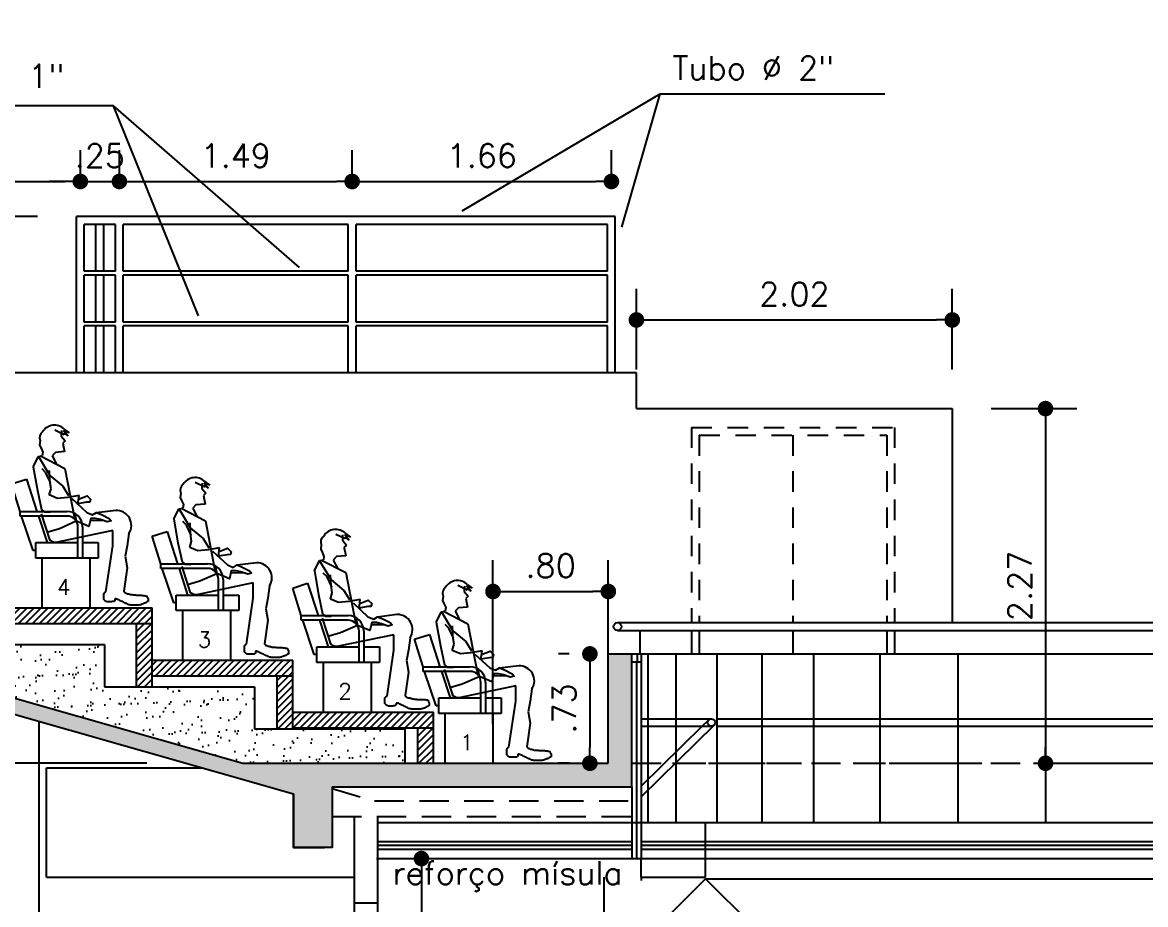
# Model space of a CAD drawing. Extents: x -14 to 107, y -33 to 53.
# Drawn here: x 24.42 to 31.61, y -17.72 to -12.07 of the extents above; entities that cross this region are included whole.
import ezdxf
from ezdxf.enums import TextEntityAlignment as Align

# ---------------------------------------------------------------- set-up
doc = ezdxf.new("R2010")
doc.units = 0
doc.header["$LTSCALE"] = 1.5
doc.header["$MEASUREMENT"] = 0
doc.linetypes.add('HIDDEN', pattern=[0.375, 0.25, -0.125])
doc.layers.get('0').update_dxf_attribs({"linetype": 'CONTINUOUS'})
doc.layers.get('DEFPOINTS').update_dxf_attribs({"linetype": 'CONTINUOUS'})
for name, color, linetype in [('A-ESTRUTURA', 4, 'CONTINUOUS'), ('A-MOBILIA', 1, 'CONTINUOUS'), ('A-PAREDE', 3, 'CONTINUOUS'), ('CARIMBO', 7, 'CONTINUOUS'), ('COTAS', 1, 'CONTINUOUS'), ('HACHURA1', 1, 'CONTINUOUS'), ('N-LNHVISTA', 2, 'CONTINUOUS'), ('N-NOTACOES', 7, 'CONTINUOUS'), ('N-PROJEÇÃO', 1, 'HIDDEN'), ('N-TEXTO', 2, 'CONTINUOUS'), ('P-PESSOA', 7, 'CONTINUOUS'), ('SOLID', 253, 'CONTINUOUS')]:
    doc.layers.add(name, color=color, linetype=linetype)
doc.styles.add('COTA', font='romans.shx')
doc.styles.add('REGUA-080', font='simplex', dxfattribs={"height": 0.15})
doc.styles.add('ROMANS', font='romans')
doc.dimstyles.new('DG060-1', dxfattribs={"dimscale": 0.1, "dimtxt": 1.5, "dimasz": 1, "dimexe": 2, "dimexo": 2.5, "dimgap": 0.9, "dimtad": 1, "dimzin": 4, "dimtxsty": 'COTA', "dimblk": 'DOT', "dimblk1": 'DOT', "dimblk2": 'DOT', "dimsah": 1, "dimcen": 0.09, "dimclrd": 1, "dimclre": 1, "dimclrt": 2, "dimazin": 3, "dimtfac": 1, "dimtdec": 4, "dimtix": 1, "dimtmove": 0, "dimatfit": 3, "dimtvp": 2, "dimtolj": 1, "dimtzin": 0})
pattern_1 = [(45, (7.375176, -43.08307), (-0.02245064, 0.02245064), [])]

# ---------------------------------------------------------------- blocks, each defined once
blk = doc.blocks.new('PESSOA')
at = {"layer": 'A-MOBILIA'}
for p, q in [((-0.9738, 0.7935), (-0.8786, 0.8244)), ((-0.9196, 0.6179), (-0.9738, 0.7935)), ((-0.8786, 0.8244), (-0.8117, 0.6179)), ((-0.9196, 0.5879), (-0.9196, 0.6179)), ((-0.9196, 0.6179), (-0.6196, 0.6179)), ((-0.6196, 0.5879), (-0.9196, 0.5879)), ((-0.8363, 0.3679), (-0.9096, 0.5879)), ((-0.5496, 0.3179), (-0.5496, 0.5179)), ((-0.5196, 0.5179), (-0.5196, 0.3179)), ((-0.8196, 0.3679), (-0.8363, 0.3679)), ((-0.8196, 0.4179), (-0.5496, 0.4179)), ((-0.8196, 0.3179), (-0.8196, 0.4179)), ((-0.5196, 0.4179), (-0.4196, 0.4179)), ((-0.4196, 0.4179), (-0.4196, 0.3179)), ((-0.4196, 0.3179), (-0.8196, 0.3179)), ((-0.7803, 0.3179), (-0.7803, 0)), ((-0.4721, 0.3179), (-0.4721, 0))]:
    blk.add_line(p, q, dxfattribs=at)
at = {"layer": 'A-MOBILIA', "extrusion": (5.54832e-28, 1, 0)}
for p, q in [((-0.802, 0.5879), (-0.7469, 0.4179)), ((-0.7851, 0.601), (-0.73, 0.431))]:
    blk.add_line(p, q, dxfattribs=at)
at = {"layer": 'A-MOBILIA'}
for radius in [0.1, 0.07]:
    blk.add_arc((-0.6196, 0.5179), radius, 0, 90, dxfattribs=at)
at = {"layer": 'P-PESSOA'}
for p, q in [((-0.6371, 1.1081), (-0.6977, 1.1376)), ((-0.6045, 1.1202), (-0.6416, 1.1361)), ((-0.6416, 1.1361), (-0.6128, 1.1013)), ((-0.6371, 1.144), (-0.6045, 1.1202)), ((-0.6128, 1.1013), (-0.6371, 1.1202)), ((-0.6371, 1.1202), (-0.6371, 1.1081)), ((-0.6414, 1.0315), (-0.635, 1.0001)), ((-0.8352, 0.9031), (-0.8026, 0.9692)), ((-0.8026, 0.9692), (-0.7782, 0.9741)), ((-0.7892, 0.9732), (-0.6332, 0.8928)), ((-0.7743, 0.9963), (-0.7782, 0.9741)), ((-0.7147, 0.9728), (-0.6873, 0.9207)), ((-0.635, 1.0001), (-0.6936, 0.9952)), ((-0.6332, 0.8928), (-0.5697, 0.5631)), ((-0.5701, 0.6054), (-0.5602, 0.5542)), ((-0.3069, 0.6241), (-0.4309, 0.6082)), ((-0.3867, 0.559), (-0.4713, 0.5578)), ((-0.3267, 0.4949), (-0.6801, 0.4211))]:
    blk.add_line(p, q, dxfattribs=at)
at = {"layer": 'P-PESSOA', "linetype": 'CONTINUOUS'}
for p, q in [((-0.655, 1.1345), (-0.6564, 1.1)), ((-0.6564, 1.1), (-0.6304, 1.069)), ((-0.6304, 1.069), (-0.6463, 1.0544)), ((-0.6463, 1.0544), (-0.6413, 1.0313)), ((-0.6936, 0.9952), (-0.7147, 0.9728)), ((-0.8352, 0.9031), (-0.8091, 0.7517)), ((-0.7547, 0.8648), (-0.7787, 0.8891)), ((-0.7245, 0.8016), (-0.7547, 0.8648)), ((-0.7288, 0.8109), (-0.7318, 0.8795)), ((-0.7214, 0.763), (-0.7288, 0.8109)), ((-0.8091, 0.7517), (-0.7828, 0.6295)), ((-0.7334, 0.7226), (-0.7214, 0.763)), ((-0.6811, 0.7009), (-0.7334, 0.7226)), ((-0.5421, 0.7197), (-0.6146, 0.7075)), ((-0.5496, 0.6624), (-0.5421, 0.7197)), ((-0.6146, 0.7075), (-0.6811, 0.7009)), ((-0.7828, 0.6295), (-0.7657, 0.6143)), ((-0.7657, 0.6143), (-0.7274, 0.6121)), ((-0.6684, 0.5066), (-0.7485, 0.4828)), ((-0.5602, 0.5542), (-0.6684, 0.5066)), ((-0.3267, 0.3967), (-0.3267, 0.4949)), ((-0.2224, 0.4758), (-0.2334, 0.3967)), ((-0.3702, 0.1028), (-0.3267, 0.3967)), ((-0.2334, 0.3967), (-0.246, 0.3302)), ((-0.246, 0.3302), (-0.2334, 0.2564)), ((-0.2334, 0.2564), (-0.2546, 0.1062)), ((-0.3839, 0.0544), (-0.3839, 0.0903)), ((-0.3839, 0.0903), (-0.3821, 0.0903)), ((-0.3821, 0.0938), (-0.3803, 0.0956)), ((-0.3821, 0.0903), (-0.3821, 0.0938)), ((-0.3803, 0.0956), (-0.3785, 0.0974)), ((-0.3785, 0.0974), (-0.3767, 0.0992)), ((-0.3767, 0.0992), (-0.3767, 0.101)), ((-0.3767, 0.101), (-0.3749, 0.101)), ((-0.3749, 0.101), (-0.3749, 0.1028)), ((-0.3749, 0.1028), (-0.3702, 0.1028)), ((-0.3713, 0.1064), (-0.3695, 0.1064)), ((-0.2546, 0.1062), (-0.2546, 0.1028)), ((-0.2546, 0.1028), (-0.2511, 0.1028)), ((-0.2511, 0.1028), (-0.2511, 0.0992)), ((-0.2511, 0.0992), (-0.2475, 0.0992)), ((-0.2475, 0.0992), (-0.2475, 0.0974)), ((-0.2475, 0.0974), (-0.2457, 0.0974)), ((-0.2457, 0.0974), (-0.2457, 0.0956)), ((-0.2457, 0.0956), (-0.2439, 0.0956)), ((-0.2439, 0.0956), (-0.2421, 0.0938)), ((-0.2421, 0.0938), (-0.2385, 0.0938)), ((-0.2385, 0.0938), (-0.2367, 0.0921)), ((-0.2367, 0.0921), (-0.2349, 0.0921)), ((-0.2349, 0.0921), (-0.2331, 0.0903)), ((-0.2331, 0.0903), (-0.2223, 0.0903)), ((-0.2223, 0.0903), (-0.2223, 0.0885)), ((-0.2223, 0.0885), (-0.2152, 0.0885)), ((-0.2152, 0.0885), (-0.2152, 0.0867)), ((-0.2152, 0.0867), (-0.2098, 0.0867)), ((-0.2098, 0.0867), (-0.208, 0.0849)), ((-0.208, 0.0849), (-0.199, 0.0849)), ((-0.199, 0.0849), (-0.1972, 0.0831)), ((-0.1972, 0.0831), (-0.1811, 0.0831)), ((-0.1811, 0.0831), (-0.1775, 0.0813)), ((-0.1775, 0.0813), (-0.1398, 0.0813)), ((-0.1398, 0.0813), (-0.138, 0.0795)), ((-0.138, 0.0795), (-0.1236, 0.0795)), ((-0.1236, 0.0795), (-0.1218, 0.0777)), ((-0.1218, 0.0777), (-0.1093, 0.0777)), ((-0.1093, 0.0777), (-0.1075, 0.0759)), ((-0.1075, 0.0759), (-0.1075, 0.0705)), ((-0.3821, 0.0544), (-0.3839, 0.0544)), ((-0.3821, 0.0526), (-0.3821, 0.0544)), ((-0.3803, 0.0508), (-0.3821, 0.0526)), ((-0.3785, 0.049), (-0.3803, 0.0508)), ((-0.3767, 0.0472), (-0.3785, 0.049)), ((-0.3749, 0.0454), (-0.3767, 0.0472)), ((-0.3749, 0.0436), (-0.3749, 0.0454)), ((-0.3731, 0.0436), (-0.3749, 0.0436)), ((-0.3713, 0.0418), (-0.3731, 0.0436)), ((-0.3677, 0.0418), (-0.3713, 0.0418)), ((-0.3677, 0.04), (-0.3677, 0.0418)), ((-0.3659, 0.04), (-0.3677, 0.04)), ((-0.3641, 0.0382), (-0.3659, 0.04)), ((-0.3318, 0.0382), (-0.3641, 0.0382)), ((-0.33, 0.04), (-0.3318, 0.0382)), ((-0.3193, 0.04), (-0.33, 0.04)), ((-0.3175, 0.0418), (-0.3193, 0.0418)), ((-0.3193, 0.0418), (-0.3193, 0.04)), ((-0.3157, 0.0436), (-0.3175, 0.0436)), ((-0.3175, 0.0436), (-0.3175, 0.0418)), ((-0.3139, 0.0454), (-0.3157, 0.0436)), ((-0.3121, 0.0454), (-0.3139, 0.0454)), ((-0.3049, 0.058), (-0.3121, 0.058)), ((-0.3121, 0.058), (-0.3121, 0.0454)), ((-0.3049, 0.0562), (-0.3049, 0.058)), ((-0.2995, 0.0562), (-0.3049, 0.0562)), ((-0.2977, 0.0544), (-0.2995, 0.0562)), ((-0.2941, 0.0544), (-0.2977, 0.0544)), ((-0.2923, 0.0526), (-0.2941, 0.0544)), ((-0.2905, 0.0526), (-0.2923, 0.0526)), ((-0.2905, 0.0508), (-0.2905, 0.0526)), ((-0.2852, 0.0508), (-0.2905, 0.0508)), ((-0.2852, 0.0472), (-0.2852, 0.0508)), ((-0.2798, 0.0472), (-0.2852, 0.0472)), ((-0.2798, 0.0454), (-0.2798, 0.0472)), ((-0.2762, 0.0436), (-0.2798, 0.0454)), ((-0.2726, 0.0436), (-0.2762, 0.0436)), ((-0.2708, 0.0418), (-0.2726, 0.0436)), ((-0.2672, 0.0418), (-0.2708, 0.0418)), ((-0.2654, 0.04), (-0.2672, 0.0418)), ((-0.2618, 0.04), (-0.2654, 0.04)), ((-0.2618, 0.0382), (-0.2618, 0.04)), ((-0.26, 0.0364), (-0.2618, 0.0382)), ((-0.2582, 0.0364), (-0.26, 0.0364)), ((-0.2564, 0.0347), (-0.2582, 0.0364)), ((-0.2546, 0.0347), (-0.2564, 0.0347)), ((-0.2529, 0.0329), (-0.2546, 0.0347)), ((-0.2511, 0.0329), (-0.2529, 0.0329)), ((-0.2493, 0.0311), (-0.2511, 0.0329)), ((-0.2475, 0.0311), (-0.2493, 0.0311)), ((-0.2457, 0.0293), (-0.2475, 0.0311)), ((-0.2439, 0.0293), (-0.2457, 0.0293)), ((-0.2403, 0.0275), (-0.2439, 0.0293)), ((-0.2367, 0.0275), (-0.2403, 0.0275)), ((-0.2367, 0.0257), (-0.2367, 0.0275)), ((-0.2349, 0.0239), (-0.2367, 0.0257)), ((-0.2295, 0.0239), (-0.2349, 0.0239)), ((-0.2295, 0.0221), (-0.2295, 0.0239)), ((-0.2277, 0.0221), (-0.2295, 0.0221)), ((-0.2259, 0.0203), (-0.2277, 0.0221)), ((-0.2152, 0.0203), (-0.2259, 0.0203)), ((-0.2152, 0.0185), (-0.2152, 0.0203)), ((-0.1541, 0.0185), (-0.2152, 0.0185)), ((-0.1523, 0.0203), (-0.1541, 0.0185)), ((-0.1434, 0.0203), (-0.1523, 0.0203)), ((-0.1416, 0.0221), (-0.1434, 0.0203)), ((-0.138, 0.0239), (-0.1416, 0.0221)), ((-0.1362, 0.0239), (-0.138, 0.0239)), ((-0.1344, 0.0257), (-0.1362, 0.0239)), ((-0.1308, 0.0257), (-0.1344, 0.0257)), ((-0.1272, 0.0275), (-0.1308, 0.0257)), ((-0.1254, 0.0293), (-0.1272, 0.0275)), ((-0.1218, 0.0293), (-0.1254, 0.0293)), ((-0.12, 0.0311), (-0.1218, 0.0293)), ((-0.1164, 0.0311), (-0.12, 0.0311)), ((-0.1146, 0.0329), (-0.1164, 0.0311)), ((-0.1111, 0.0347), (-0.1146, 0.0347)), ((-0.1146, 0.0347), (-0.1146, 0.0329)), ((-0.1093, 0.0364), (-0.1111, 0.0347)), ((-0.1075, 0.0364), (-0.1093, 0.0364)), ((-0.1075, 0.0705), (-0.1057, 0.0687)), ((-0.1057, 0.04), (-0.1075, 0.0382)), ((-0.1075, 0.0382), (-0.1075, 0.0364)), ((-0.1057, 0.0687), (-0.1057, 0.0651)), ((-0.1057, 0.0651), (-0.1039, 0.0651)), ((-0.1021, 0.04), (-0.1057, 0.04)), ((-0.1039, 0.0651), (-0.1039, 0.0634)), ((-0.1039, 0.0634), (-0.1021, 0.0634)), ((-0.1021, 0.0634), (-0.1021, 0.0598)), ((-0.1021, 0.0598), (-0.1003, 0.0598)), ((-0.1003, 0.0418), (-0.1021, 0.04)), ((-0.1003, 0.0598), (-0.1003, 0.0418))]:
    blk.add_line(p, q, dxfattribs=at)
for points in [[(-0.7912, 1.0705), (-0.7946, 1.0418), (-0.7857, 1.0233), (-0.7743, 0.9963)], [(-0.8017, 0.9683), (-0.7287, 0.8466), (-0.6469, 0.7789), (-0.6105, 0.7204)], [(-0.5882, 0.6993), (-0.4926, 0.61), (-0.4552, 0.595), (-0.4306, 0.61), (-0.3932, 0.595), (-0.3499, 0.5727), (-0.3373, 0.5581), (-0.3622, 0.5508), (-0.4058, 0.5654), (-0.4368, 0.5727), (-0.4677, 0.5727), (-0.48, 0.5212), (-0.5637, 0.5567)], [(-0.5453, 0.6953), (-0.4911, 0.7171), (-0.4682, 0.6952), (-0.4735, 0.6766), (-0.4936, 0.6758), (-0.5492, 0.6662)]]:
    blk.add_lwpolyline(points, dxfattribs=at)
at = {"layer": 'P-PESSOA'}
for centre, radius, start, end in [((-0.6996, 1.0798), 0.0897, 45.78725, 148.45593), ((-0.7471, 1.0888), 0.0477, 127.33988, 202.51266), ((-0.3037, 0.5277), 0.0964, 327.44346, 91.88895), ((-0.6861, 0.499), 0.0783, 232.65661, 276.79738), ((-0.7337, 0.5428), 0.133, 293.60802, 293.75016)]:
    blk.add_arc(centre, radius, start, end, dxfattribs=at)
blk = doc.blocks.new('DOT')
at = {"color": 0, "linetype": 'BYBLOCK'}
blk.add_line((-0.5, 0), (-1, 0), dxfattribs=at)
at = {"color": 0, "linetype": 'BYBLOCK', "const_width": 0.5}
blk.add_lwpolyline([(-0.25, 0, 1), (0.25, 0, 1)], format="xyb", close=True, dxfattribs=at)
blk = doc.blocks.new('*D31')
at = {"color": 1, "linetype": 'BYBLOCK'}
for p, q in [((14.9071, -12.1208), (15.1604, -12.1208)), ((14.9604, -12.2208), (14.9604, -16.7124)), ((25.2149, -16.8124), (14.7604, -16.8124))]:
    blk.add_line(p, q, dxfattribs=at)
at = {"layer": 'DEFPOINTS', "color": 0, "linetype": 'BYBLOCK'}
for p in [(14.6571, -12.1208), (14.9604, -16.8124), (25.4649, -16.8124)]:
    blk.add_point(p, dxfattribs=at)
at = {"color": 1, "linetype": 'BYBLOCK', "xscale": 0.1, "yscale": 0.1, "zscale": 0.1}
for p, rotation in [((14.9604, -12.1208), 90), ((14.9604, -16.8124), 270)]:
    blk.add_blockref('DOT', p, dxfattribs=dict(at, rotation=rotation))
at = {"color": 2, "linetype": 'BYBLOCK', "insert": (14.7954, -14.4666), "char_height": 0.15, "attachment_point": 5, "rotation": 90, "style": 'COTA'}
blk.add_mtext('\\A1;4.69', dxfattribs=at)
blk = doc.blocks.new('_DOT')
at = {"color": 0, "linetype": 'BYBLOCK'}
blk.add_line((-0.5, 0), (-1, 0), dxfattribs=at)
at = {"color": 0, "linetype": 'BYBLOCK', "const_width": 0.5}
blk.add_lwpolyline([(-0.25, 0, 1), (0.25, 0, 1)], format="xyb", close=True, dxfattribs=at)
blk = doc.blocks.new('N-1903')
at = {"layer": 'N-NOTACOES', "color": 1}
for p, q in [((0.012546, 0.005615), (0, 0.005615)), ((0, 0.005615), (0, 0.003)), ((-0.003, 0.003), (0.003, 0.003)), ((0, 0), (-0.003, 0.003)), ((0.003, 0.003), (0, 0))]:
    blk.add_line(p, q, dxfattribs=at)
at = {"layer": 'N-NOTACOES', "color": 2, "style": 'ROMANS'}
blk.add_attdef('COTAC', text='', height=0.002, dxfattribs=at).set_placement((0.007851, 0.006908), align=Align.MIDDLE)
blk = doc.blocks.new('*D44')
at = {"color": 1, "linetype": 'BYBLOCK'}
for p, q in [((22.1731, -13.2592), (22.1731, -12.8886)), ((24.7888, -13.0633), (24.7888, -12.8886)), ((22.2731, -13.0886), (24.6888, -13.0886))]:
    blk.add_line(p, q, dxfattribs=at)
at = {"layer": 'DEFPOINTS', "color": 0, "linetype": 'BYBLOCK'}
for p in [(24.7888, -13.0886), (24.7888, -13.3133), (22.1731, -13.5092)]:
    blk.add_point(p, dxfattribs=at)
at = {"color": 1, "linetype": 'BYBLOCK', "xscale": 0.1, "yscale": 0.1, "zscale": 0.1, "rotation": 180}
blk.add_blockref('DOT', (22.1731, -13.0886), dxfattribs=at)
at = {"color": 1, "linetype": 'BYBLOCK', "xscale": 0.1, "yscale": 0.1, "zscale": 0.1}
blk.add_blockref('DOT', (24.7888, -13.0886), dxfattribs=at)
at = {"color": 2, "linetype": 'BYBLOCK', "insert": (23.481, -12.9236), "char_height": 0.15, "attachment_point": 5, "style": 'COTA'}
blk.add_mtext('\\A1;2.62', dxfattribs=at)
blk = doc.blocks.new('*D45')
at = {"color": 1, "linetype": 'BYBLOCK'}
for p, q in [((25.0388, -13.1133), (25.0388, -12.8886)), ((24.6888, -13.0886), (24.5888, -13.0886)), ((24.7888, -13.0886), (25.0388, -13.0886)), ((25.1388, -13.0886), (25.2388, -13.0886))]:
    blk.add_line(p, q, dxfattribs=at)
at = {"layer": 'DEFPOINTS', "color": 0, "linetype": 'BYBLOCK'}
for p in [(25.0388, -13.0886), (24.7888, -13.3133), (25.0388, -13.3633)]:
    blk.add_point(p, dxfattribs=at)
at = {"color": 1, "linetype": 'BYBLOCK', "xscale": 0.1, "yscale": 0.1, "zscale": 0.1}
blk.add_blockref('DOT', (24.7888, -13.0886), dxfattribs=at)
at = {"color": 1, "linetype": 'BYBLOCK', "xscale": 0.1, "yscale": 0.1, "zscale": 0.1, "rotation": 180}
blk.add_blockref('DOT', (25.0388, -13.0886), dxfattribs=at)
at = {"color": 2, "linetype": 'BYBLOCK', "insert": (24.9138, -12.9236), "char_height": 0.15, "attachment_point": 5, "style": 'COTA'}
blk.add_mtext('\\A1;.25', dxfattribs=at)
blk = doc.blocks.new('*D46')
at = {"color": 1, "linetype": 'BYBLOCK'}
for p, q in [((26.5288, -13.1133), (26.5288, -12.8886)), ((25.1388, -13.0886), (26.4288, -13.0886))]:
    blk.add_line(p, q, dxfattribs=at)
at = {"layer": 'DEFPOINTS', "color": 0, "linetype": 'BYBLOCK'}
for p in [(26.5288, -13.0886), (25.0388, -13.3633), (26.5288, -13.3633)]:
    blk.add_point(p, dxfattribs=at)
at = {"color": 1, "linetype": 'BYBLOCK', "xscale": 0.1, "yscale": 0.1, "zscale": 0.1, "rotation": 180}
blk.add_blockref('DOT', (25.0388, -13.0886), dxfattribs=at)
at = {"color": 1, "linetype": 'BYBLOCK', "xscale": 0.1, "yscale": 0.1, "zscale": 0.1}
blk.add_blockref('DOT', (26.5288, -13.0886), dxfattribs=at)
at = {"color": 2, "linetype": 'BYBLOCK', "insert": (25.7838, -12.9236), "char_height": 0.15, "attachment_point": 5, "style": 'COTA'}
blk.add_mtext('\\A1;1.49', dxfattribs=at)
blk = doc.blocks.new('*D47')
at = {"color": 1, "linetype": 'BYBLOCK'}
for p, q in [((28.1888, -13.0633), (28.1888, -12.8886)), ((26.6288, -13.0886), (28.0888, -13.0886))]:
    blk.add_line(p, q, dxfattribs=at)
at = {"layer": 'DEFPOINTS', "color": 0, "linetype": 'BYBLOCK'}
for p in [(28.1888, -13.0886), (26.5288, -13.3633), (28.1888, -13.3133)]:
    blk.add_point(p, dxfattribs=at)
at = {"color": 1, "linetype": 'BYBLOCK', "xscale": 0.1, "yscale": 0.1, "zscale": 0.1, "rotation": 180}
blk.add_blockref('DOT', (26.5288, -13.0886), dxfattribs=at)
at = {"color": 1, "linetype": 'BYBLOCK', "xscale": 0.1, "yscale": 0.1, "zscale": 0.1}
blk.add_blockref('DOT', (28.1888, -13.0886), dxfattribs=at)
at = {"color": 2, "linetype": 'BYBLOCK', "insert": (27.3588, -12.9236), "char_height": 0.15, "attachment_point": 5, "style": 'COTA'}
blk.add_mtext('\\A1;1.66', dxfattribs=at)
blk = doc.blocks.new('*D48')
at = {"color": 1, "linetype": 'BYBLOCK'}
for p, q in [((24.5138, -13.3133), (23.9831, -13.3133)), ((24.1831, -13.4133), (24.1831, -14.2133)), ((24.5138, -14.3133), (23.9831, -14.3133))]:
    blk.add_line(p, q, dxfattribs=at)
at = {"layer": 'DEFPOINTS', "color": 0, "linetype": 'BYBLOCK'}
for p in [(24.7638, -13.3133), (24.1831, -14.3133), (24.7638, -14.3133)]:
    blk.add_point(p, dxfattribs=at)
at = {"color": 1, "linetype": 'BYBLOCK', "xscale": 0.1, "yscale": 0.1, "zscale": 0.1}
for p, rotation in [((24.1831, -13.3133), 90), ((24.1831, -14.3133), 270)]:
    blk.add_blockref('DOT', p, dxfattribs=dict(at, rotation=rotation))
at = {"color": 2, "linetype": 'BYBLOCK', "insert": (24.0181, -13.8133), "char_height": 0.15, "attachment_point": 5, "rotation": 90, "style": 'COTA'}
blk.add_mtext('\\A1;1.00', dxfattribs=at)
blk = doc.blocks.new('*D49')
at = {"color": 1, "linetype": 'BYBLOCK'}
for p, q in [((28.3488, -14.2924), (28.3488, -13.7748)), ((30.3709, -14.2924), (30.3709, -13.7748)), ((28.4488, -13.9748), (30.2709, -13.9748))]:
    blk.add_line(p, q, dxfattribs=at)
at = {"layer": 'DEFPOINTS', "color": 0, "linetype": 'BYBLOCK'}
for p in [(30.3709, -13.9748), (28.3488, -14.5424), (30.3709, -14.5424)]:
    blk.add_point(p, dxfattribs=at)
at = {"color": 1, "linetype": 'BYBLOCK', "xscale": 0.1, "yscale": 0.1, "zscale": 0.1, "rotation": 180}
blk.add_blockref('DOT', (28.3488, -13.9748), dxfattribs=at)
at = {"color": 1, "linetype": 'BYBLOCK', "xscale": 0.1, "yscale": 0.1, "zscale": 0.1}
blk.add_blockref('DOT', (30.3709, -13.9748), dxfattribs=at)
at = {"color": 2, "linetype": 'BYBLOCK', "insert": (29.3599, -13.8098), "char_height": 0.15, "attachment_point": 5, "style": 'COTA'}
blk.add_mtext('\\A1;2.02', dxfattribs=at)
blk = doc.blocks.new('*D50')
at = {"color": 1, "linetype": 'BYBLOCK'}
for p, q in [((30.6209, -14.5424), (31.1679, -14.5424)), ((30.9679, -14.6424), (30.9679, -16.7124)), ((30.8907, -16.8124), (31.1679, -16.8124))]:
    blk.add_line(p, q, dxfattribs=at)
at = {"layer": 'DEFPOINTS', "color": 0, "linetype": 'BYBLOCK'}
for p in [(30.3709, -14.5424), (30.6407, -16.8124), (30.9679, -16.8124)]:
    blk.add_point(p, dxfattribs=at)
at = {"color": 1, "linetype": 'BYBLOCK', "xscale": 0.1, "yscale": 0.1, "zscale": 0.1}
for p, rotation in [((30.9679, -14.5424), 90), ((30.9679, -16.8124), 270)]:
    blk.add_blockref('DOT', p, dxfattribs=dict(at, rotation=rotation))
at = {"color": 2, "linetype": 'BYBLOCK', "insert": (30.8029, -15.6774), "char_height": 0.15, "attachment_point": 5, "rotation": 90, "style": 'COTA'}
blk.add_mtext('\\A1;2.27', dxfattribs=at)
blk = doc.blocks.new('*D57')
at = {"color": 1, "linetype": 'BYBLOCK'}
for p, q in [((26.9431, -17.4224), (27.4302, -17.4224)), ((27.2302, -17.5224), (27.2302, -19.8524)), ((26.9431, -19.9524), (27.4302, -19.9524))]:
    blk.add_line(p, q, dxfattribs=at)
at = {"layer": 'DEFPOINTS', "color": 0, "linetype": 'BYBLOCK'}
for p in [(26.6931, -17.4224), (26.6931, -19.9524), (27.2302, -19.9524)]:
    blk.add_point(p, dxfattribs=at)
at = {"color": 1, "linetype": 'BYBLOCK', "xscale": 0.1, "yscale": 0.1, "zscale": 0.1}
for p, rotation in [((27.2302, -17.4224), 90), ((27.2302, -19.9524), 270)]:
    blk.add_blockref('DOT', p, dxfattribs=dict(at, rotation=rotation))
at = {"color": 2, "linetype": 'BYBLOCK', "insert": (27.0652, -18.6874), "char_height": 0.15, "attachment_point": 5, "rotation": 90, "style": 'COTA'}
blk.add_mtext('\\A1;2.53', dxfattribs=at)
blk = doc.blocks.new('*D80')
at = {"color": 1, "linetype": 'BYBLOCK'}
for p, q in [((27.4305, -16.5624), (27.4305, -15.5129)), ((28.1688, -16.5624), (28.1688, -15.5129)), ((27.5305, -15.7129), (28.0688, -15.7129))]:
    blk.add_line(p, q, dxfattribs=at)
at = {"layer": 'DEFPOINTS', "color": 0, "linetype": 'BYBLOCK'}
for p in [(28.1688, -15.7129), (27.4305, -16.8124), (28.1688, -16.8124)]:
    blk.add_point(p, dxfattribs=at)
at = {"color": 1, "linetype": 'BYBLOCK', "xscale": 0.1, "yscale": 0.1, "zscale": 0.1, "rotation": 180}
blk.add_blockref('DOT', (27.4305, -15.7129), dxfattribs=at)
at = {"color": 1, "linetype": 'BYBLOCK', "xscale": 0.1, "yscale": 0.1, "zscale": 0.1}
blk.add_blockref('DOT', (28.1688, -15.7129), dxfattribs=at)
at = {"color": 2, "linetype": 'BYBLOCK', "insert": (27.7997, -15.5479), "char_height": 0.15, "attachment_point": 5, "style": 'COTA'}
blk.add_mtext('\\A1;.80', dxfattribs=at)
blk = doc.blocks.new('*D81')
at = {"color": 1, "linetype": 'BYBLOCK'}
for p, q in [((27.9188, -16.1124), (27.8508, -16.1124)), ((28.0508, -16.2124), (28.0508, -16.7124)), ((27.9188, -16.8124), (27.8508, -16.8124))]:
    blk.add_line(p, q, dxfattribs=at)
at = {"layer": 'DEFPOINTS', "color": 0, "linetype": 'BYBLOCK'}
for p in [(28.1688, -16.1124), (28.0508, -16.8124), (28.1688, -16.8124)]:
    blk.add_point(p, dxfattribs=at)
at = {"color": 1, "linetype": 'BYBLOCK', "xscale": 0.1, "yscale": 0.1, "zscale": 0.1}
for p, rotation in [((28.0508, -16.1124), 90), ((28.0508, -16.8124), 270)]:
    blk.add_blockref('DOT', p, dxfattribs=dict(at, rotation=rotation))
at = {"color": 2, "linetype": 'BYBLOCK', "insert": (27.8858, -16.4624), "char_height": 0.15, "attachment_point": 5, "rotation": 90, "style": 'COTA'}
blk.add_mtext('\\A1;.73', dxfattribs=at)

msp = doc.modelspace()

# ---------------------------------------------------------------- hatches: boundary and pattern name
at = {"layer": 'HACHURA1'}
h = msp.add_hatch(dxfattribs=at)
h.set_pattern_fill('AR-SAND', scale=0.003, angle=45, style=0)
h.set_pattern_definition([(82.5, (7.37518, -43.08307), (-0.1072144, 0.10042605), [0, -0.115824, 0, -0.12954, 0, -0.123825]), (52.5, (7.37518, -43.08307), (-0.0567033, 0.2474199), [0, -0.062484, 0, -0.104394, 0, -0.040005]), (12.5, (7.3089, -43.14935), (0.16748995, 0.1680997), [0, -0.0381, 0, -0.13716, 0, -0.17907]), (2.5, (7.3089, -43.14935), (0.1146843, 0.2092652), [0, -0.01905, 0, -0.089916, 0, -0.10287])])
h.paths.add_polyline_path([(24.9428, -16.3224), (24.9428, -16.0524), (23.9815, -16.0524), (23.9815, -15.7624), (23.0203, -15.7624), (23.0203, -15.3324), (22.1731, -15.3324), (22.1731, -15.7703), (25.8298, -16.8124), (26.8659, -16.8124), (26.8659, -16.5924), (25.9042, -16.5924), (25.9042, -16.3224)])
h = msp.add_hatch(dxfattribs=at)
h.set_pattern_fill('ANSI31', color=256, scale=0.01, style=0)
h.set_pattern_definition(pattern_1)
h.paths.add_polyline_path([(24.3489, -15.4787), (23.4489, -15.4787), (23.4489, -15.5787), (24.3489, -15.5787)])
h.paths.add_polyline_path([(24.3489, -15.5787), (24.2489, -15.5787), (24.2489, -16.0524), (24.3489, -16.0524)])
h.paths.add_polyline_path([(25.2489, -15.8179), (24.3489, -15.8179), (24.3489, -15.9179), (25.2489, -15.9179)])
h.paths.add_polyline_path([(25.2489, -15.9179), (25.1489, -15.9179), (25.1489, -16.3224), (25.2489, -16.3224)])
h = msp.add_hatch(dxfattribs=at)
h.set_pattern_fill('ANSI31', color=256, scale=0.01, style=0)
h.set_pattern_definition(pattern_1)
h.paths.add_polyline_path([(26.1489, -16.1533), (25.2489, -16.1533), (25.2489, -16.2533), (26.1489, -16.2533)])
h.paths.add_polyline_path([(26.1489, -16.2533), (26.0489, -16.2533), (26.0489, -16.5924), (26.1489, -16.5924)])
h.paths.add_polyline_path([(27.0489, -16.4848), (26.1489, -16.4848), (26.1489, -16.5848), (27.0489, -16.5848)])
h.paths.add_polyline_path([(27.0489, -16.5848), (26.9489, -16.5848), (26.9489, -16.8124), (27.0489, -16.8124)])
at = {"layer": 'SOLID'}
msp.add_hatch(color=256, dxfattribs=at).paths.add_polyline_path([(26.4002, -16.9624), (28.3188, -16.9624), (28.3188, -16.1124), (28.1688, -16.1124), (28.1688, -16.8124), (25.8298, -16.8124), (22.1731, -15.7703), (22.1731, -16.0224), (22.2724, -16.0224), (22.2724, -15.9025), (26.1524, -17.0083), (26.1524, -17.3524), (26.4002, -17.3524)])

# ---------------------------------------------------------------- linework, layer by layer
at = {"layer": 'A-ESTRUTURA'}
for p, q in [((21.9174, -15.6974), (25.8298, -16.8124)), ((22.2724, -15.9025), (26.1524, -17.0083)), ((23.9815, -16.0524), (24.9428, -16.0524)), ((24.9428, -16.0524), (24.9428, -16.3224)), ((28.1688, -16.1124), (28.3188, -16.1124)), ((28.1688, -16.8124), (28.1688, -16.1124)), ((28.3188, -16.9624), (28.3188, -16.1124)), ((24.9428, -16.3224), (25.9042, -16.3224)), ((25.9042, -16.3224), (25.9042, -16.5924)), ((25.9042, -16.5924), (26.8659, -16.5924)), ((26.8659, -16.5924), (26.8659, -16.8124)), ((25.8298, -16.8124), (28.1688, -16.8124)), ((26.4002, -16.9624), (28.3188, -16.9624)), ((26.1524, -17.0083), (26.1524, -17.3524)), ((26.1524, -17.3524), (26.3524, -17.3524))]:
    msp.add_line(p, q, dxfattribs=at)
msp.add_lwpolyline([(26.4002, -16.9624), (26.4002, -17.3524), (26.1524, -17.3524), (26.1524, -17.0083)], dxfattribs=at)
at = {"layer": 'A-PAREDE'}
for p, q in [((24.3489, -15.8179), (25.2489, -15.8179)), ((25.2489, -16.3224), (25.2489, -15.8179)), ((24.3489, -15.9179), (25.2489, -15.9179)), ((25.1489, -16.3224), (25.1489, -15.9179)), ((25.2489, -16.1533), (26.1489, -16.1533)), ((26.1489, -16.5924), (26.1489, -16.1533)), ((25.2489, -16.2533), (26.1489, -16.2533)), ((26.0489, -16.5924), (26.0489, -16.2533)), ((26.1489, -16.4848), (27.0489, -16.4848)), ((27.0489, -16.8124), (27.0489, -16.4848)), ((24.5231, -16.544), (24.5231, -18.4124)), ((26.1489, -16.5848), (27.0489, -16.5848)), ((26.9489, -16.8124), (26.9489, -16.5848)), ((26.5431, -17.7082), (26.5431, -17.1524)), ((26.6931, -17.7082), (26.6931, -17.1524)), ((26.6931, -17.7082), (26.5431, -17.7082))]:
    msp.add_line(p, q, dxfattribs=at)
at = {"layer": 'CARIMBO'}
for p, q in [((27.2327, -13.2774), (28.5019, -12.5275)), ((28.2559, -13.3809), (28.5019, -12.5275)), ((28.5019, -12.5275), (29.9395, -12.5275)), ((25.0006, -12.6046), (23.5112, -12.6046)), ((26.1921, -13.6391), (25.0006, -12.6046)), ((25.5446, -13.9494), (25.0006, -12.6046)), ((24.7638, -14.3133), (24.7638, -13.3133)), ((24.8138, -13.6633), (24.8138, -13.3633)), ((24.8888, -13.6633), (24.8888, -13.3633)), ((24.9388, -13.6633), (24.9388, -13.3633)), ((25.0138, -13.6633), (25.0138, -13.3633)), ((25.0638, -13.6633), (25.0638, -13.3633)), ((26.5038, -13.6633), (26.5038, -13.3633)), ((26.5538, -13.6633), (26.5538, -13.3633)), ((28.1638, -13.6633), (28.1638, -13.3633)), ((28.2138, -14.3133), (28.2138, -13.3133)), ((24.8138, -13.9883), (24.8138, -13.6883)), ((24.8888, -13.9883), (24.8888, -13.6883)), ((24.9388, -13.9883), (24.9388, -13.6883)), ((24.9388, -13.9883), (24.9388, -13.6883)), ((24.9388, -13.9883), (24.9388, -13.6883)), ((25.0138, -13.9883), (25.0138, -13.6883)), ((25.0638, -13.9883), (25.0638, -13.6883)), ((26.5038, -13.9883), (26.5038, -13.6883)), ((26.5538, -13.9883), (26.5538, -13.6883)), ((28.1638, -13.9883), (28.1638, -13.6883)), ((24.8138, -14.3133), (24.8138, -14.0133)), ((24.8888, -14.3133), (24.8888, -14.0133)), ((24.9388, -14.3133), (24.9388, -14.0133)), ((25.0138, -14.3133), (25.0138, -14.0133)), ((25.0638, -14.3133), (25.0638, -14.0133)), ((26.5038, -14.3133), (26.5038, -14.0133)), ((26.5538, -14.3133), (26.5538, -14.0133)), ((28.1638, -14.3133), (28.1638, -14.0133)), ((28.3488, -14.3133), (22.9006, -14.3133)), ((28.3488, -14.5424), (28.3488, -14.3133)), ((28.3488, -14.5424), (30.3709, -14.5424))]:
    msp.add_line(p, q, dxfattribs=at)
at = {"layer": 'CARIMBO', "linetype": 'HIDDEN', "ltscale": 0.35}
msp.add_line((28.3488, -16.8124), (32.9326, -16.8124), dxfattribs=at)
at = {"layer": 'N-LNHVISTA', "color": 7}
for p, q in [((28.2138, -13.3133), (24.7638, -13.3133)), ((25.0138, -13.3633), (24.8138, -13.3633)), ((26.5038, -13.3633), (25.0638, -13.3633)), ((28.1638, -13.3633), (26.5538, -13.3633)), ((25.0138, -13.6633), (24.8138, -13.6633)), ((25.0138, -13.6883), (24.8138, -13.6883)), ((26.5038, -13.6633), (25.0638, -13.6633)), ((26.5038, -13.6883), (25.0638, -13.6883)), ((28.1638, -13.6633), (26.5538, -13.6633)), ((28.1638, -13.6883), (26.5538, -13.6883)), ((25.0138, -13.9883), (24.8138, -13.9883)), ((25.0138, -14.0133), (24.8138, -14.0133)), ((26.5038, -13.9883), (25.0638, -13.9883)), ((26.5038, -14.0133), (25.0638, -14.0133)), ((28.1638, -13.9883), (26.5538, -13.9883)), ((28.1638, -14.0133), (26.5538, -14.0133)), ((30.3709, -14.5424), (30.3709, -15.9124)), ((28.3709, -15.9624), (28.3709, -16.1124)), ((28.7511, -15.9624), (28.7511, -16.1124)), ((29.3511, -15.9624), (29.3511, -16.1124)), ((29.9511, -15.9624), (29.9511, -16.1124)), ((28.1431, -19.9524), (28.1431, -17.5424)), ((26.5431, -18.8024), (26.5431, -17.7082)), ((26.6931, -18.8024), (26.6931, -17.7082))]:
    msp.add_line(p, q, dxfattribs=at)
at = {"layer": 'N-LNHVISTA', "color": 1, "linetype": 'HIDDEN', "ltscale": 0.35}
for p, q in [((28.7011, -14.6624), (28.7011, -15.9124)), ((28.7011, -14.6624), (30.0011, -14.6624)), ((30.0011, -14.6624), (30.0011, -15.9124))]:
    msp.add_line(p, q, dxfattribs=at)
at = {"layer": 'N-LNHVISTA', "color": 7, "linetype": 'HIDDEN', "ltscale": 0.35}
for p, q in [((28.7511, -14.7124), (29.9511, -14.7124)), ((28.7511, -14.7124), (28.7511, -15.9124)), ((29.3511, -14.7124), (29.3511, -15.9124)), ((29.9511, -14.7124), (29.9511, -15.9124))]:
    msp.add_line(p, q, dxfattribs=at)
at = {"layer": 'N-LNHVISTA'}
for p, q in [((28.2279, -15.9124), (32.9326, -15.9124)), ((28.2279, -15.9624), (32.9326, -15.9624)), ((28.3029, -16.1124), (32.9326, -16.1124)), ((28.3188, -16.1624), (28.3788, -16.1624)), ((28.3488, -16.1624), (28.3488, -17.4224)), ((28.3788, -16.1124), (28.3788, -17.4224)), ((24.5731, -17.5424), (24.5731, -16.8424)), ((24.5731, -16.8424), (25.5702, -16.8424)), ((28.3188, -16.9624), (28.3188, -17.4224)), ((26.6931, -17.1924), (32.9326, -17.1924)), ((26.6931, -17.3124), (28.3188, -17.3124)), ((28.3788, -17.3124), (32.9326, -17.3124)), ((26.6931, -17.3374), (28.3188, -17.3374)), ((26.6931, -17.3624), (28.3188, -17.3624)), ((28.3788, -17.3374), (32.9326, -17.3374)), ((28.3788, -17.3624), (32.9326, -17.3624)), ((26.6931, -17.4224), (32.9326, -17.4224)), ((24.5731, -17.5424), (26.5431, -17.5424))]:
    msp.add_line(p, q, dxfattribs=at)
at = {"layer": 'N-LNHVISTA', "color": 1}
for p, q in [((28.7011, -15.9624), (28.7011, -16.1124)), ((30.0011, -15.9624), (30.0011, -16.1124)), ((28.3532, -16.1124), (28.3532, -16.1624)), ((28.4224, -16.1124), (28.4224, -17.1924)), ((28.6022, -16.1124), (28.6022, -17.1924)), ((28.8646, -16.1124), (28.8646, -17.1924)), ((29.1507, -16.1124), (29.1507, -17.1924)), ((29.4827, -16.1124), (29.4827, -17.1924)), ((29.9063, -16.1124), (29.9063, -17.1924)), ((30.4075, -16.1124), (30.4075, -17.1924)), ((30.9679, -16.1124), (30.9679, -17.1924))]:
    msp.add_line(p, q, dxfattribs=at)
at = {"layer": 'N-LNHVISTA', "color": 5}
for p, q in [((28.7917, -17.5424), (28.7917, -17.1924)), ((28.3788, -17.5424), (28.7917, -17.5424)), ((28.3788, -17.5424), (28.3788, -17.5624))]:
    msp.add_line(p, q, dxfattribs=at)
at = {"layer": 'N-LNHVISTA', "color": 3}
msp.add_circle((28.2279, -15.9374), 0.025, dxfattribs=at)
at = {"layer": 'N-PROJEÇÃO', "ltscale": 0.5}
for p, q in [((28.3188, -16.8124), (32.9326, -16.8124)), ((26.4002, -16.9749), (26.6719, -17.0524)), ((26.6719, -17.0524), (28.3188, -17.0524)), ((26.4002, -17.1524), (28.3188, -17.1524))]:
    msp.add_line(p, q, dxfattribs=at)
at = {"layer": 'N-TEXTO'}
for p, q in [((28.3788, -16.5274), (28.8288, -16.5274)), ((28.7701, -16.5754), (28.812, -16.5343)), ((28.8646, -16.5274), (28.8646, -17.1924)), ((28.8646, -16.5274), (32.9326, -16.5274)), ((29.1507, -16.5274), (29.1507, -17.1924)), ((29.4827, -16.5274), (29.4827, -17.1924)), ((29.9063, -16.5274), (29.9063, -17.1924)), ((30.4075, -16.5274), (30.4075, -17.1924)), ((30.9679, -16.5274), (30.9679, -17.1924)), ((28.8456, -16.5686), (28.3788, -17.0271)), ((28.3788, -16.5754), (28.8288, -16.5754)), ((28.7701, -16.5754), (28.3788, -16.9598)), ((28.7701, -16.5754), (28.8386, -16.5754)), ((28.8646, -16.5754), (32.9326, -16.5754)), ((30.9679, -16.5514), (30.9679, -17.1924)), ((28.7917, -17.5514), (34.1561, -17.5514))]:
    msp.add_line(p, q, dxfattribs=at)
at = {"layer": 'N-TEXTO', "color": 5}
msp.add_line((28.3788, -17.5424), (28.3788, -17.4224), dxfattribs=at)
at = {"layer": 'N-TEXTO'}
msp.add_circle((28.8288, -16.5514), 0.024, dxfattribs=at)

# ---------------------------------------------------------------- block references
at = {"layer": 'N-LNHVISTA'}
ref = msp.add_blockref('N-1903', (28.7917, -17.5514), dxfattribs=dict(at, xscale=-100, yscale=100, zscale=100, rotation=180))
ref.add_attrib('COTAC', '105,71', dxfattribs={"layer": 'N-NOTACOES', "color": 2, "height": 0.2, "style": 'ROMANS'}).set_placement((29.5769, -18.2868), align=Align.MIDDLE)
at = {"layer": 'P-PESSOA'}
for p in [(25.3226, -15.8179), (26.2226, -16.1533), (27.1226, -16.4848), (27.9026, -16.8124)]:
    msp.add_blockref('PESSOA', p, dxfattribs=at)

# ---------------------------------------------------------------- texts
at = {"layer": 'CARIMBO', "style": 'COTA'}
for s, p in [('Tubo Ø 2"', (28.5797, -12.4369)), ('Tubo Ø 1"', (23.6517, -12.4887))]:
    msp.add_text(s, height=0.15, dxfattribs=at).set_placement(p)
at = {"layer": 'N-TEXTO', "color": 2, "style": 'REGUA-080'}
for s, height, p in [('4', 0.1, (24.6402, -15.735)), ('3', 0.1, (25.5402, -16.0704)), ('2', 0.1, (26.4402, -16.4019)), ('1', 0.1, (27.2202, -16.7295)), ('reforço mísula', 0.15, (26.7878, -17.5894))]:
    msp.add_text(s, height=height, dxfattribs=at).set_placement(p)

# ---------------------------------------------------------------- dimensions: what is measured, and where the dimension line sits
at = {"layer": 'CARIMBO'}
for base, p1, p2, picture, middle in [((24.7888, -13.0886), (22.1731, -13.5092), (24.7888, -13.3133), '*D44', (23.481, -12.9236)), ((30.3709, -13.9748), (28.3488, -14.5424), (30.3709, -14.5424), '*D49', (29.3599, -13.8098))]:
    dim = msp.add_linear_dim(base=base, p1=p1, p2=p2, dimstyle='DG060-1', dxfattribs=at)
    dim.commit()
    dim.dimension.update_dxf_attribs({"geometry": picture, "text_midpoint": middle})
for base, p1, p2, picture, middle in [((25.0388, -13.0886), (24.7888, -13.3133), (25.0388, -13.3633), '*D45', (24.9138, -12.9236)), ((26.5288, -13.0886), (25.0388, -13.3633), (26.5288, -13.3633), '*D46', (25.7838, -12.9236)), ((28.1888, -13.0886), (26.5288, -13.3633), (28.1888, -13.3133), '*D47', (27.3588, -12.9236))]:
    dim = msp.add_linear_dim(base=base, p1=p1, p2=p2, dimstyle='DG060-1', override={"dimse1": 1}, dxfattribs=at)
    dim.commit()
    dim.dimension.update_dxf_attribs({"geometry": picture, "text_midpoint": middle})
for base, p1, p2, picture, middle in [((24.1831, -14.3133), (24.7638, -13.3133), (24.7638, -14.3133), '*D48', (24.0181, -13.8133)), ((30.9679, -16.8124), (30.3709, -14.5424), (30.6407, -16.8124), '*D50', (30.8029, -15.6774))]:
    dim = msp.add_linear_dim(base=base, p1=p1, p2=p2, angle=90, dimstyle='DG060-1', dxfattribs=at)
    dim.commit()
    dim.dimension.update_dxf_attribs({"geometry": picture, "text_midpoint": middle})
at = {"layer": 'COTAS'}
dim = msp.add_linear_dim(base=(14.9604, -16.8124), p1=(14.6571, -12.1208), p2=(25.4649, -16.8124), angle=90, dimstyle='DG060-1', dxfattribs=at)
dim.commit()
dim.dimension.update_dxf_attribs({"geometry": '*D31', "text_midpoint": (14.7954, -14.4666)})
at = {"layer": 'N-TEXTO'}
dim = msp.add_linear_dim(base=(28.1688, -15.7129), p1=(27.4305, -16.8124), p2=(28.1688, -16.8124), text='.80', dimstyle='DG060-1', dxfattribs=at)
dim.commit()
dim.dimension.update_dxf_attribs({"geometry": '*D80', "text_midpoint": (27.7997, -15.5479)})
dim = msp.add_linear_dim(base=(28.0508, -16.8124), p1=(28.1688, -16.1124), p2=(28.1688, -16.8124), angle=90, text='.73', dimstyle='DG060-1', dxfattribs=at)
dim.commit()
dim.dimension.update_dxf_attribs({"geometry": '*D81', "text_midpoint": (27.8858, -16.4624)})
dim = msp.add_linear_dim(base=(26.9726, -19.9524), p1=(26.4355, -17.4224), p2=(26.4355, -19.9524), angle=90, dimstyle='DG060-1', dxfattribs=at)
dim.commit()
dim.dimension.update_dxf_attribs({"geometry": '*D57', "text_midpoint": (26.8076, -18.6874), "insert": (-0.2576, 0)})

doc.saveas('drawing.dxf')
